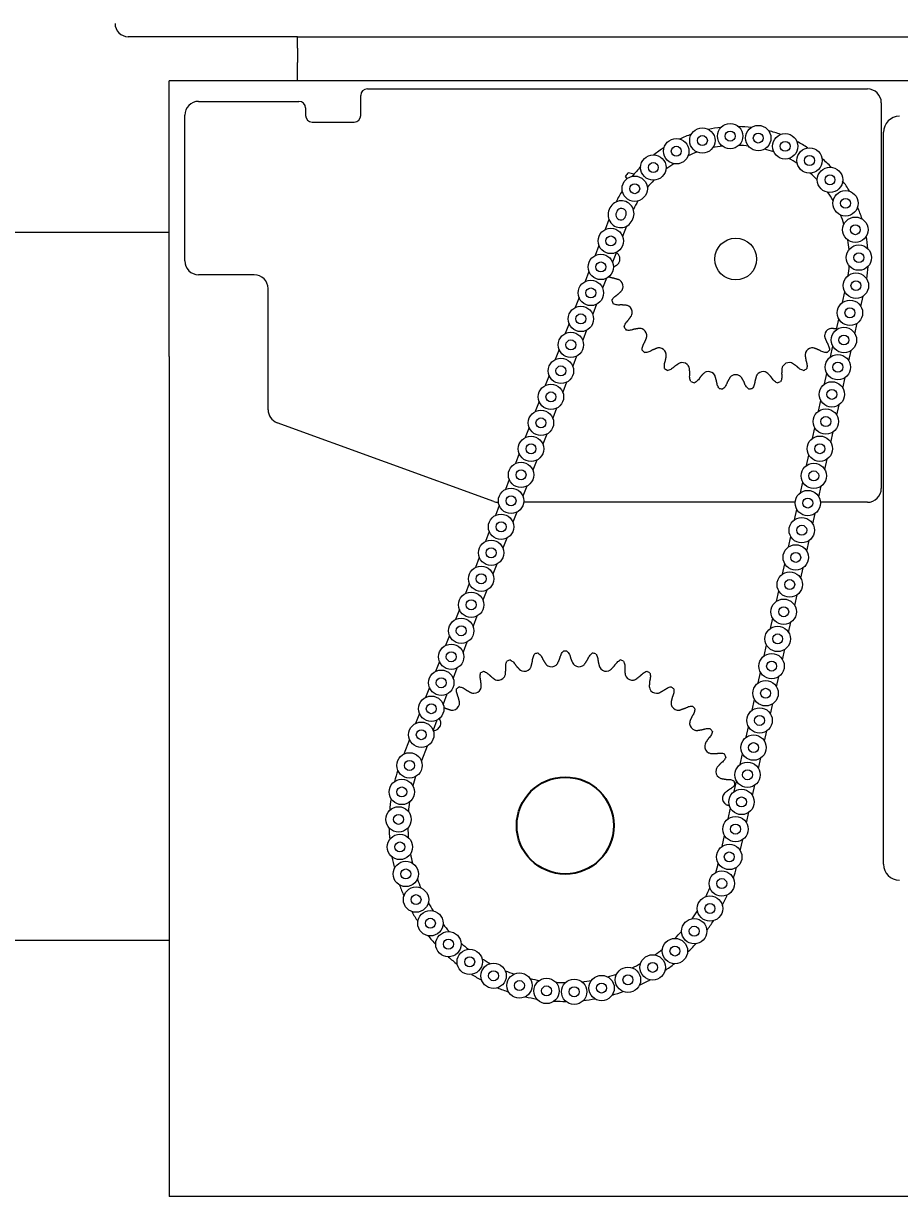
# Model space of a CAD drawing. Header units: inches. Extents: x 2.1 to 23.7, y 8.4 to 18.5.
# Drawn here: x 17.247 to 19.894, y 9.611 to 13.158 of the extents above; entities that cross this region are included whole.
import ezdxf

# ---------------------------------------------------------------- set-up
doc = ezdxf.new("R2010")
doc.units = ezdxf.units.IN
doc.header["$MEASUREMENT"] = 0
doc.layers.add('DIM', color=1, linetype='Continuous')
doc.styles.add('SLDTEXTSTYLE0', font='ARIAL.TTF', dxfattribs={"width": 0.7})
doc.dimstyles.new('SLDDIMSTYLE0', dxfattribs={"dimtxt": 0.15, "dimasz": 0.15, "dimexe": 0, "dimexo": 0.0625, "dimgap": 0.0375, "dimtad": 0, "dimtih": 1, "dimtoh": 1, "dimdec": 3, "dimlfac": 3, "dimrnd": 1e-09, "dimzin": 12, "dimdsep": 46, "dimtxsty": 'SLDTEXTSTYLE0', "dimsah": 1, "dimcen": 0.09, "dimadec": 0, "dimazin": 0, "dimtfac": 1, "dimtdec": 3, "dimtofl": 0, "dimtmove": 0, "dimatfit": 3, "dimfxl": 0, "dimtolj": 1, "dimtzin": 12, "dimarcsym": 0})

# ---------------------------------------------------------------- blocks, each defined once
blk = doc.blocks.new('*D5')
at = {"layer": 'DIM'}
for p, q in [((13.8672, 11.8699), (13.8672, 18.129)), ((23.3063, 14.0115), (23.3063, 18.129)), ((13.8672, 18.069), (18.2593, 18.069)), ((23.3063, 18.069), (18.9142, 18.069))]:
    blk.add_line(p, q, dxfattribs=at)
for points in [[(13.8672, 18.069), (14.0172, 18.049), (14.0172, 18.089)], [(23.3063, 18.069), (23.1563, 18.089), (23.1563, 18.049)]]:
    blk.add_solid(points, dxfattribs=at)
at = {"layer": 'DIM', "char_height": 0.15, "attachment_point": 1, "style": 'SLDTEXTSTYLE0'}
for s, insert in [('28 3/4"', (18.3218, 18.2624)), ('MAX.', (18.3958, 18.0291))]:
    blk.add_mtext(s, dxfattribs=dict(at, insert=insert))

msp = doc.modelspace()

# ---------------------------------------------------------------- linework, layer by layer
at = {"color": 7, "linetype": 'Continuous', "lineweight": 15}
for p, q in [((18.074914, 13.118166), (17.563148, 13.118166)), ((18.074914, 13.083299), (18.074914, 13.118166)), ((18.074914, 13.118166), (18.158248, 13.118166)), ((18.158248, 13.118166), (22.999814, 13.118166)), ((18.074914, 13.083299), (18.074914, 13.063299)), ((18.074914, 13.063299), (18.074914, 13.039966)), ((18.074914, 12.985167), (18.074914, 13.039966)), ((18.054915, 12.985099), (17.687206, 12.985099)), ((17.687206, 12.150939), (17.687206, 12.985099)), ((18.074727, 12.985099), (18.054915, 12.985099)), ((22.645748, 12.985099), (18.074727, 12.985099)), ((18.285748, 12.96011), (19.797414, 12.96011)), ((17.775748, 12.92261), (18.079081, 12.92261)), ((18.265748, 12.88011), (18.265748, 12.94011)), ((19.839081, 12.918443), (19.839081, 11.751777)), ((17.734081, 12.439943), (17.734081, 12.881028)), ((18.099081, 12.90261), (18.099081, 12.88011)), ((18.119081, 12.86011), (18.245748, 12.86011)), ((19.845748, 10.6157), (19.845748, 12.829033)), ((19.015891, 12.565008), (19.004244, 12.534637)), ((19.0688, 12.544717), (19.057153, 12.514347)), ((18.985753, 12.486421), (18.974107, 12.456051)), ((19.038663, 12.466131), (19.027016, 12.435761)), ((17.944081, 12.398277), (17.775748, 12.398277)), ((18.955616, 12.407835), (18.943969, 12.377465)), ((19.008526, 12.387545), (18.996879, 12.357175)), ((17.985748, 11.989952), (17.985748, 12.35661)), ((19.722156, 12.314378), (19.729191, 12.346135)), ((18.925479, 12.329249), (18.913832, 12.298879)), ((19.777482, 12.302122), (19.784517, 12.333879)), ((18.978388, 12.308959), (18.966742, 12.278589)), ((18.895342, 12.250663), (18.883695, 12.220293)), ((19.703952, 12.232204), (19.710987, 12.263961)), ((19.759278, 12.219948), (19.766313, 12.251704)), ((18.948251, 12.230373), (18.936604, 12.200003)), ((18.865204, 12.172077), (18.853558, 12.141707)), ((19.685748, 12.150029), (19.692783, 12.181786)), ((19.741074, 12.137773), (19.748109, 12.16953)), ((17.687206, 12.150939), (17.687206, 9.6107)), ((18.918114, 12.151787), (18.906467, 12.121416)), ((19.667544, 12.067855), (19.674579, 12.099612)), ((18.835067, 12.093491), (18.823421, 12.063121)), ((18.887977, 12.0732), (18.87633, 12.04283)), ((19.72287, 12.055599), (19.729905, 12.087356)), ((18.80493, 12.014905), (18.793283, 11.984534)), ((18.85784, 11.994614), (18.846193, 11.964244)), ((19.64934, 11.98568), (19.656375, 12.017437)), ((19.704666, 11.973424), (19.711701, 12.005181)), ((18.667545, 11.712623), (18.013164, 11.950798)), ((18.774793, 11.936319), (18.763146, 11.905948)), ((19.631136, 11.903506), (19.638171, 11.935263)), ((19.686462, 11.89125), (19.693497, 11.923007)), ((18.827702, 11.916028), (18.816055, 11.885658)), ((18.744656, 11.857732), (18.733009, 11.827362)), ((19.612932, 11.821332), (19.619967, 11.853088)), ((18.797565, 11.837442), (18.785918, 11.807072)), ((19.668257, 11.809075), (19.675293, 11.840832)), ((18.714519, 11.779146), (18.702872, 11.748776)), ((18.767428, 11.758856), (18.755781, 11.728486)), ((19.594728, 11.739157), (19.601763, 11.770914)), ((19.650053, 11.726901), (19.657089, 11.758658)), ((18.682003, 11.71011), (18.681796, 11.71011)), ((19.578541, 11.71011), (18.75816, 11.71011)), ((19.797414, 11.71011), (19.655071, 11.71011)), ((18.684381, 11.70056), (18.672734, 11.67019)), ((18.737291, 11.68027), (18.725644, 11.6499)), ((19.576524, 11.656982), (19.583559, 11.68874)), ((19.631849, 11.644726), (19.638885, 11.676483)), ((18.654244, 11.621974), (18.642597, 11.591604)), ((18.707154, 11.601684), (18.695507, 11.571314)), ((19.55832, 11.574808), (19.565355, 11.606565)), ((19.613645, 11.562552), (19.62068, 11.594309)), ((18.624107, 11.543388), (18.61246, 11.513018)), ((18.677016, 11.523098), (18.66537, 11.492728)), ((19.540116, 11.492634), (19.547151, 11.524391)), ((19.595441, 11.480378), (19.602476, 11.512134)), ((18.59397, 11.464802), (18.582323, 11.434432)), ((18.646879, 11.444511), (18.635232, 11.414141)), ((19.521912, 11.410459), (19.528947, 11.442216)), ((19.577237, 11.398203), (19.584272, 11.42996)), ((18.563832, 11.386216), (18.552186, 11.355846)), ((18.616742, 11.365925), (18.605095, 11.335555)), ((19.503708, 11.328285), (19.510743, 11.360042)), ((19.559033, 11.316028), (19.566068, 11.347786)), ((18.533695, 11.30763), (18.522049, 11.277259)), ((18.586605, 11.287339), (18.574958, 11.256969)), ((19.485504, 11.24611), (19.492539, 11.277867)), ((19.540829, 11.233854), (19.547864, 11.265611)), ((18.503558, 11.229044), (18.491911, 11.198673)), ((18.556467, 11.208753), (18.544821, 11.178383)), ((19.4673, 11.163936), (19.474335, 11.195693)), ((19.522625, 11.15168), (19.52966, 11.183437)), ((18.473421, 11.150457), (18.461774, 11.120087)), ((18.52633, 11.130167), (18.514684, 11.099797)), ((19.449096, 11.081761), (19.456131, 11.113518)), ((18.443284, 11.071871), (18.431637, 11.041501)), ((19.504421, 11.069505), (19.511456, 11.101262)), ((18.496193, 11.051581), (18.484546, 11.021211)), ((19.430892, 10.999587), (19.437927, 11.031344)), ((19.486217, 10.987331), (19.493252, 11.019088)), ((18.413146, 10.993285), (18.396035, 10.948665)), ((18.466056, 10.972995), (18.448944, 10.928375)), ((19.412688, 10.917412), (19.419723, 10.94917)), ((19.468013, 10.905156), (19.475048, 10.936913)), ((19.394484, 10.835238), (19.401519, 10.866995)), ((19.449809, 10.822982), (19.456844, 10.854739)), ((19.37628, 10.753064), (19.383315, 10.784821)), ((19.431605, 10.740807), (19.43864, 10.772565)), ((19.35769, 10.66915), (19.365111, 10.702646)), ((19.412933, 10.656519), (19.420436, 10.69039)), ((20.435539, 9.6107), (17.687206, 9.6107))]:
    msp.add_line(p, q, dxfattribs=at)
at = {"color": 7, "linetype": 'Continuous', "lineweight": 15, "flags": 128}
msp.add_lwpolyline([(19.070971, 12.687674), (19.069175, 12.690952), (19.066352, 12.696514)], dxfattribs=at)
at = {"color": 7, "linetype": 'Continuous', "lineweight": 15}
for centre, radius in [((19.298201, 12.803944), 0.038333), ((19.38225, 12.817496), 0.038333), ((19.467179, 12.811593), 0.038333), ((19.219431, 12.771645), 0.038333), ((19.298201, 12.803944), 0.015083), ((19.38225, 12.817496), 0.015083), ((19.467179, 12.811593), 0.015083), ((19.548546, 12.786545), 0.038333), ((19.219431, 12.771645), 0.015083), ((19.548546, 12.786545), 0.015083), ((19.622091, 12.743661), 0.038333), ((19.150061, 12.722291), 0.038333), ((19.150061, 12.722291), 0.015083), ((19.622091, 12.743661), 0.015083), ((19.683966, 12.685186), 0.038333), ((19.683966, 12.685186), 0.015083), ((19.093723, 12.658464), 0.038333), ((19.093723, 12.658464), 0.015083), ((19.730934, 12.614179), 0.038333), ((19.730934, 12.614179), 0.015083), ((19.760536, 12.534357), 0.038333), ((19.021453, 12.500384), 0.038333), ((19.760536, 12.534357), 0.015083), ((19.021453, 12.500384), 0.015083), ((19.399081, 12.44571), 0.063167), ((19.771224, 12.449896), 0.038333), ((18.991316, 12.421798), 0.038333), ((19.771224, 12.449896), 0.015083), ((18.991316, 12.421798), 0.015083), ((18.961179, 12.343212), 0.038333), ((19.762439, 12.365216), 0.038333), ((18.961179, 12.343212), 0.015083), ((19.762439, 12.365216), 0.015083), ((19.744235, 12.283041), 0.038333), ((18.931042, 12.264626), 0.038333), ((18.931042, 12.264626), 0.015083), ((19.744235, 12.283041), 0.015083), ((19.726031, 12.200867), 0.038333), ((18.900904, 12.18604), 0.038333), ((19.726031, 12.200867), 0.015083), ((18.900904, 12.18604), 0.015083), ((18.870767, 12.107454), 0.038333), ((19.707827, 12.118692), 0.038333), ((19.707827, 12.118692), 0.015083), ((18.870767, 12.107454), 0.015083), ((18.84063, 12.028867), 0.038333), ((19.689622, 12.036518), 0.038333), ((18.84063, 12.028867), 0.015083), ((19.689622, 12.036518), 0.015083), ((19.671418, 11.954344), 0.038333), ((18.810493, 11.950281), 0.038333), ((18.810493, 11.950281), 0.015083), ((19.671418, 11.954344), 0.015083), ((18.780356, 11.871695), 0.038333), ((18.780356, 11.871695), 0.015083), ((19.653214, 11.872169), 0.038333), ((19.653214, 11.872169), 0.015083), ((18.750218, 11.793109), 0.038333), ((19.63501, 11.789995), 0.038333), ((18.750218, 11.793109), 0.015083), ((19.63501, 11.789995), 0.015083), ((18.720081, 11.714523), 0.038333), ((19.616806, 11.70782), 0.038333), ((18.720081, 11.714523), 0.015083), ((19.616806, 11.70782), 0.015083), ((18.689944, 11.635937), 0.038333), ((18.689944, 11.635937), 0.015083), ((19.598602, 11.625646), 0.038333), ((19.598602, 11.625646), 0.015083), ((18.659807, 11.557351), 0.038333), ((18.659807, 11.557351), 0.015083), ((19.580398, 11.543471), 0.038333), ((19.580398, 11.543471), 0.015083), ((18.62967, 11.478765), 0.038333), ((18.62967, 11.478765), 0.015083), ((19.562194, 11.461297), 0.038333), ((19.562194, 11.461297), 0.015083), ((18.599532, 11.400179), 0.038333), ((18.599532, 11.400179), 0.015083), ((19.54399, 11.379122), 0.038333), ((19.54399, 11.379122), 0.015083), ((18.569395, 11.321592), 0.038333), ((18.569395, 11.321592), 0.015083), ((19.525786, 11.296948), 0.038333), ((18.539258, 11.243006), 0.038333), ((19.525786, 11.296948), 0.015083), ((18.539258, 11.243006), 0.015083), ((19.507582, 11.214773), 0.038333), ((19.507582, 11.214773), 0.015083), ((18.509121, 11.16442), 0.038333), ((18.509121, 11.16442), 0.015083), ((19.489378, 11.132599), 0.038333), ((19.489378, 11.132599), 0.015083), ((18.478984, 11.085834), 0.038333), ((18.478984, 11.085834), 0.015083), ((19.471174, 11.050425), 0.038333), ((18.448846, 11.007248), 0.038333), ((19.471174, 11.050425), 0.015083), ((18.448846, 11.007248), 0.015083), ((19.45297, 10.96825), 0.038333), ((19.45297, 10.96825), 0.015083), ((18.413244, 10.914412), 0.038333), ((18.413244, 10.914412), 0.015083), ((19.434766, 10.886076), 0.038333), ((19.434766, 10.886076), 0.015083), ((18.38989, 10.834189), 0.038333), ((18.38989, 10.834189), 0.015083), ((19.416562, 10.803901), 0.038333), ((18.380096, 10.751211), 0.038333), ((19.416562, 10.803901), 0.015083), ((18.380096, 10.751211), 0.015083), ((19.398358, 10.721727), 0.038333), ((19.398358, 10.721727), 0.015083), ((18.384132, 10.667755), 0.038333), ((18.384132, 10.667755), 0.015083), ((19.379556, 10.637665), 0.038333), ((19.379556, 10.637665), 0.015083), ((18.401886, 10.58611), 0.038333), ((18.401886, 10.58611), 0.015083), ((19.356903, 10.557241), 0.038333), ((19.356903, 10.557241), 0.015083), ((18.432873, 10.508515), 0.038333), ((18.432873, 10.508515), 0.015083), ((19.321286, 10.481659), 0.038333), ((18.476241, 10.437098), 0.038333), ((19.321286, 10.481659), 0.015083), ((18.476241, 10.437098), 0.015083), ((19.273683, 10.412992), 0.038333), ((18.530802, 10.373818), 0.038333), ((19.273683, 10.412992), 0.015083), ((18.530802, 10.373818), 0.015083), ((18.595059, 10.320412), 0.038333), ((19.215399, 10.353124), 0.038333), ((19.215399, 10.353124), 0.015083), ((18.595059, 10.320412), 0.015083), ((19.148034, 10.303696), 0.038333), ((18.667249, 10.278343), 0.038333), ((18.667249, 10.278343), 0.015083), ((19.073435, 10.266065), 0.038333), ((19.148034, 10.303696), 0.015083), ((18.745392, 10.248766), 0.038333), ((18.745392, 10.248766), 0.015083), ((18.827346, 10.232492), 0.038333), ((18.910861, 10.229968), 0.038333), ((18.993647, 10.241262), 0.038333), ((18.993647, 10.241262), 0.015083), ((19.073435, 10.266065), 0.015083), ((18.827346, 10.232492), 0.015083), ((18.910861, 10.229968), 0.015083)]:
    msp.add_circle(centre, radius, dxfattribs=at)
msp.add_circle((18.883873, 10.732366), 0.146667)
for centre, radius, start, end in [((17.563148, 13.158099), 0.039933, 180, 270), ((18.285748, 12.94011), 0.02, 90, 180), ((19.797414, 12.918443), 0.041667, 0, 90), ((17.775748, 12.880943), 0.041667, 90, 180), ((18.079081, 12.90261), 0.02, 0, 90), ((18.119081, 12.88011), 0.02, 180, 270), ((18.245748, 12.88011), 0.02, 270, 0), ((19.894081, 12.829033), 0.048333, 90, 180), ((19.399081, 12.44571), 0.4005, 96.424664, 101.894946), ((19.399081, 12.44571), 0.4005, 83.289279, 88.759561), ((19.399081, 12.44571), 0.4005, 109.560049, 115.030331), ((19.399081, 12.44571), 0.4005, 70.153895, 75.624177), ((19.399081, 12.44571), 0.4005, 122.695433, 128.165715), ((19.399081, 12.44571), 0.343833, 96.72857, 101.591039), ((19.399081, 12.44571), 0.343833, 83.593186, 88.455655), ((19.399081, 12.44571), 0.343833, 70.457801, 75.32027), ((19.399081, 12.44571), 0.4005, 57.01851, 62.488792), ((19.399081, 12.44571), 0.343833, 109.863955, 114.726424), ((19.399081, 12.44571), 0.343833, 57.322417, 62.184886), ((19.399081, 12.44571), 0.4005, 43.883125, 49.353408), ((19.399081, 12.44571), 0.416667, 141.218646, 142.991881), ((19.042503, 12.551576), 0.158333, 71.992715, 78.425259), ((19.399081, 12.44571), 0.4005, 135.830818, 141.3011), ((19.399081, 12.44571), 0.343833, 122.99934, 127.861809), ((19.399081, 12.44571), 0.343833, 44.187032, 49.049501), ((19.399081, 12.44571), 0.343833, 136.134724, 140.997193), ((19.399081, 12.44571), 0.4005, 30.747741, 36.218023), ((19.399081, 12.44571), 0.4005, 148.966202, 154.436484), ((19.399081, 12.44571), 0.343833, 31.051647, 35.914116), ((19.05159, 12.57897), 0.038333, 155.002987, 342.284594), ((19.053363, 12.583504), 0.038333, 335.002987, 162.284594), ((19.053363, 12.583504), 0.015083, 329.356529, 167.931052), ((19.399081, 12.44571), 0.343833, 149.270109, 154.132578), ((19.399081, 12.44571), 0.4005, 17.612356, 23.082638), ((19.05159, 12.57897), 0.015083, 149.356529, 347.931052), ((19.399081, 12.44571), 0.343833, 17.916263, 22.778732), ((19.399081, 12.44571), 0.343833, 4.780878, 9.643347), ((19.399081, 12.44571), 0.4005, 4.476972, 9.947254), ((19.026939, 12.44571), 0.022275, 329.475214, 30.524786), ((17.775748, 12.439943), 0.041667, 180, 270), ((19.399081, 12.44571), 0.343833, 351.645494, 356.507963), ((19.399081, 12.44571), 0.4005, 351.341587, 356.811869), ((17.944081, 12.35661), 0.041667, 0, 90), ((19.03627, 12.362901), 0.022275, 342.332357, 43.381929), ((19.399081, 12.44571), 0.394802, 198.470089, 200.101339), ((19.063793, 12.284244), 0.022275, 355.1895, 56.239072), ((19.399081, 12.44571), 0.394802, 211.327232, 212.958482), ((19.108129, 12.213683), 0.022275, 8.046642, 69.096215), ((19.690033, 12.213683), 0.022275, 110.903785, 171.953358), ((19.399081, 12.44571), 0.394802, 224.184375, 225.815625), ((19.167054, 12.154758), 0.022275, 20.903785, 81.953358), ((19.631108, 12.154758), 0.022275, 98.046642, 159.096215), ((19.399081, 12.44571), 0.394802, 314.184375, 315.815625), ((19.237615, 12.110422), 0.022275, 33.760928, 94.8105), ((19.560547, 12.110422), 0.022275, 85.1895, 146.239072), ((19.399081, 12.44571), 0.394802, 237.041518, 238.672768), ((19.316272, 12.082899), 0.022275, 46.618071, 107.667643), ((19.48189, 12.082899), 0.022275, 72.332357, 133.381929), ((19.399081, 12.44571), 0.394802, 301.327232, 302.958482), ((19.399081, 12.44571), 0.394802, 249.898661, 251.529911), ((19.399081, 12.073568), 0.022275, 59.475214, 120.524786), ((19.399081, 12.44571), 0.394802, 288.470089, 290.101339), ((19.399081, 12.44571), 0.394802, 262.755804, 264.387054), ((19.399081, 12.44571), 0.394802, 275.612946, 277.244196), ((18.027414, 11.989952), 0.041667, 180, 250), ((19.797414, 11.751777), 0.041667, 270, 0), ((18.681796, 11.751777), 0.041667, 250, 270), ((18.883873, 10.732366), 0.527842, 98.904644, 100.042724), ((18.883873, 10.732366), 0.527842, 89.43096, 90.56904), ((18.883873, 10.732366), 0.527842, 79.957276, 81.095356), ((18.883873, 10.732366), 0.527842, 108.378328, 109.516409), ((18.842206, 11.235208), 0.022275, 241.105461, 308.368223), ((18.925539, 11.235208), 0.022275, 231.631777, 298.894539), ((18.883873, 10.732366), 0.527842, 70.483591, 71.621672), ((18.883873, 10.732366), 0.527842, 117.852012, 118.990093), ((18.681191, 11.194433), 0.022275, 260.052829, 327.315592), ((18.760009, 11.221492), 0.022275, 250.579145, 317.841908), ((19.007736, 11.221492), 0.022275, 222.158092, 289.420855), ((19.086554, 11.194433), 0.022275, 212.684408, 279.947171), ((18.883873, 10.732366), 0.527842, 61.009907, 62.147988), ((18.883873, 10.732366), 0.527842, 127.325697, 128.463777), ((18.607902, 11.154771), 0.022275, 269.526513, 336.789276), ((19.159844, 11.154771), 0.022275, 203.210724, 270.473487), ((18.883873, 10.732366), 0.527842, 51.536223, 52.674303), ((18.54214, 11.103587), 0.022275, 279.000198, 346.26296), ((19.225606, 11.103587), 0.022275, 193.73704, 260.999802), ((18.883873, 10.732366), 0.527842, 42.062539, 43.200619), ((18.4857, 11.042276), 0.022275, 288.473882, 355.736644), ((19.282046, 11.042276), 0.022275, 184.263356, 251.526118), ((18.883873, 10.732366), 0.527842, 32.588855, 33.726935), ((19.327625, 10.972513), 0.022275, 174.789671, 242.052434), ((18.883873, 10.732366), 0.527842, 23.11517, 24.253251), ((18.884294, 10.733768), 0.532833, 161.872162, 165.664929), ((19.361099, 10.896198), 0.022275, 165.315987, 232.57875), ((18.884294, 10.733768), 0.476167, 162.037226, 165.499865), ((18.883873, 10.732366), 0.527842, 13.641486, 14.779567), ((19.381556, 10.815415), 0.022275, 155.842303, 223.105065), ((18.884294, 10.733768), 0.532833, 171.372162, 175.164929), ((18.884294, 10.733768), 0.476167, 171.537226, 174.999865), ((18.884294, 10.733768), 0.532833, 180.872162, 184.664929), ((18.884294, 10.733768), 0.476167, 181.037226, 184.499865), ((18.884294, 10.733768), 0.476167, 190.537226, 193.999865), ((18.884294, 10.733768), 0.532833, 190.372162, 194.164929), ((18.884294, 10.733768), 0.476167, 342.537226, 345.999865), ((19.894081, 10.615699), 0.048333, 180, 270), ((18.884294, 10.733768), 0.532833, 342.372162, 346.164929), ((18.884294, 10.733768), 0.532833, 199.872162, 203.664929), ((18.884294, 10.733768), 0.476167, 200.037226, 203.499865), ((18.884294, 10.733768), 0.476167, 333.037226, 336.499865), ((18.884294, 10.733768), 0.532833, 332.872162, 336.664929), ((18.884294, 10.733768), 0.532833, 209.372162, 213.164929), ((18.884294, 10.733768), 0.476167, 209.537226, 212.999865), ((18.884294, 10.733768), 0.476167, 323.537226, 326.999865), ((18.884294, 10.733768), 0.476167, 219.037226, 222.499865), ((18.884294, 10.733768), 0.532833, 323.372162, 327.164929), ((18.884294, 10.733768), 0.532833, 218.872162, 222.664929), ((18.884294, 10.733768), 0.476167, 314.037226, 317.499865), ((18.884294, 10.733768), 0.476167, 228.537226, 231.999865), ((18.884294, 10.733768), 0.476167, 304.537226, 307.999865), ((18.884294, 10.733768), 0.532833, 313.872162, 317.664929), ((18.884294, 10.733768), 0.532833, 228.372162, 232.164929), ((18.884294, 10.733768), 0.476167, 238.037226, 241.499865), ((18.884294, 10.733768), 0.476167, 247.537226, 250.999865), ((18.884294, 10.733768), 0.476167, 295.037226, 298.499865), ((18.884294, 10.733768), 0.532833, 304.372162, 308.164929), ((18.884294, 10.733768), 0.532833, 237.872162, 241.664929), ((18.884294, 10.733768), 0.476167, 257.037226, 260.499865), ((18.884294, 10.733768), 0.476167, 266.537226, 269.999865), ((18.884294, 10.733768), 0.476167, 276.037226, 279.499865), ((18.884294, 10.733768), 0.476167, 285.537226, 288.999865), ((18.884294, 10.733768), 0.532833, 294.872162, 298.664929), ((18.884294, 10.733768), 0.532833, 247.372162, 251.164929), ((18.884294, 10.733768), 0.532833, 285.372162, 289.164929), ((18.884294, 10.733768), 0.532833, 256.872162, 260.664929), ((18.884294, 10.733768), 0.532833, 266.372162, 270.164929), ((18.884294, 10.733768), 0.532833, 275.872162, 279.664929)]:
    msp.add_arc(centre, radius, start, end, dxfattribs=at)
for points in [[(18.074914, 12.985167), (18.074727, 12.985099)], [(17.687206, 12.525699), (16.96054, 12.525699)], [(19.040389, 12.463466), (19.038125, 12.464729)], [(19.029494, 12.421879), (19.040389, 12.427954)], [(19.024425, 12.388493), (19.014114, 12.391924)], [(19.030218, 12.387649), (19.024425, 12.388493)], [(19.045431, 12.383204), (19.030218, 12.387649)], [(19.041555, 12.337977), (19.053333, 12.348583)], [(19.036702, 12.334704), (19.041555, 12.337977)], [(19.052385, 12.307025), (19.04655, 12.306559)], [(19.068207, 12.306077), (19.052385, 12.307025)], [(19.074492, 12.261121), (19.083615, 12.274082)], [(19.070489, 12.25685), (19.074492, 12.261121)], [(19.091938, 12.233355), (19.086353, 12.231602)], [(19.107574, 12.235951), (19.091938, 12.233355)], [(19.123705, 12.193521), (19.129715, 12.208187)], [(19.668447, 12.208187), (19.674458, 12.193521)], [(19.706224, 12.233355), (19.690589, 12.235951)], [(19.120752, 12.188466), (19.123705, 12.193521)], [(19.146892, 12.170334), (19.141837, 12.167381)], [(19.161558, 12.176344), (19.146892, 12.170334)], [(19.65127, 12.170334), (19.636604, 12.176344)], [(19.656325, 12.167381), (19.65127, 12.170334)], [(19.674458, 12.193521), (19.67741, 12.188466)], [(19.184973, 12.132982), (19.186726, 12.138567)], [(19.186726, 12.138567), (19.189323, 12.154203)], [(19.60884, 12.154203), (19.611436, 12.138567)], [(19.611436, 12.138567), (19.613189, 12.132982)], [(19.214492, 12.121121), (19.210221, 12.117118)], [(19.227453, 12.130244), (19.214492, 12.121121)], [(19.260396, 12.099014), (19.259448, 12.114836)], [(19.259929, 12.093179), (19.260396, 12.099014)], [(19.301954, 12.099962), (19.291348, 12.088184)], [(19.506814, 12.088184), (19.496209, 12.099962)], [(19.538714, 12.114836), (19.537766, 12.099014)], [(19.537766, 12.099014), (19.538233, 12.093179)], [(19.58367, 12.121121), (19.57071, 12.130244)], [(19.587941, 12.117118), (19.58367, 12.121121)], [(19.291348, 12.088184), (19.288075, 12.083331)], [(19.34102, 12.076847), (19.336576, 12.09206)], [(19.341864, 12.071054), (19.34102, 12.076847)], [(19.373606, 12.073175), (19.371495, 12.067715)], [(19.381325, 12.087018), (19.373606, 12.073175)], [(19.424556, 12.073175), (19.416837, 12.087018)], [(19.426667, 12.067715), (19.424556, 12.073175)], [(19.457142, 12.076847), (19.456298, 12.071054)], [(19.461587, 12.09206), (19.457142, 12.076847)], [(19.510087, 12.083331), (19.506814, 12.088184)], [(18.704226, 11.205776), (18.703836, 11.211927)], [(18.731395, 11.221388), (18.734864, 11.216295)], [(18.734864, 11.216295), (18.745928, 11.204232)], [(18.780608, 11.213015), (18.784597, 11.228889)], [(18.784597, 11.228889), (18.785224, 11.23502)], [(18.813965, 11.239816), (18.816549, 11.23422)], [(18.816549, 11.23422), (18.825476, 11.220502)], [(18.861129, 11.223456), (18.867676, 11.238457)], [(18.867676, 11.238457), (18.869304, 11.244401)], [(18.898442, 11.244401), (18.90007, 11.238457)], [(18.90007, 11.238457), (18.906617, 11.223456)], [(18.94227, 11.220502), (18.951197, 11.23422)], [(18.951197, 11.23422), (18.953781, 11.239816)], [(18.982521, 11.23502), (18.983149, 11.228889)], [(18.983149, 11.228889), (18.987137, 11.213015)], [(19.021818, 11.204232), (19.032881, 11.216295)], [(19.032881, 11.216295), (19.036351, 11.221388)], [(19.06391, 11.211927), (19.063519, 11.205776)], [(18.628756, 11.169751), (18.627358, 11.175754)], [(18.652984, 11.189622), (18.657245, 11.185169)], [(18.657245, 11.185169), (18.670142, 11.175092)], [(18.702904, 11.189462), (18.704226, 11.205776)], [(19.063519, 11.205776), (19.064841, 11.189462)], [(19.097603, 11.175092), (19.110501, 11.185169)], [(19.110501, 11.185169), (19.114762, 11.189622)], [(19.140388, 11.175754), (19.13899, 11.169751)], [(18.580871, 11.145382), (18.585807, 11.141691)], [(18.585807, 11.141691), (18.600187, 11.133875)], [(18.630137, 11.153442), (18.628756, 11.169751)], [(19.13899, 11.169751), (19.137608, 11.153442)], [(19.167558, 11.133875), (19.181939, 11.141691)], [(19.181939, 11.141691), (19.186875, 11.145382)], [(18.560244, 11.121795), (18.557877, 11.127485)], [(18.564291, 11.105935), (18.560244, 11.121795)], [(19.207502, 11.121795), (19.203455, 11.105935)], [(19.209868, 11.127485), (19.207502, 11.121795)], [(18.517023, 11.089877), (18.522499, 11.087048)], [(18.522499, 11.087048), (18.53797, 11.081706)], [(19.229775, 11.081706), (19.245246, 11.087048)], [(19.245246, 11.087048), (19.250722, 11.089877)], [(19.270457, 11.068439), (19.267186, 11.063216)], [(18.507162, 11.048239), (18.503241, 11.057134)], [(19.267186, 11.063216), (19.260584, 11.048239)], [(19.282557, 11.020007), (19.298696, 11.022731)], [(19.298696, 11.022731), (19.304563, 11.024619)], [(19.3205, 11.000226), (19.316414, 10.995612)], [(19.316414, 10.995612), (19.307437, 10.981926)], [(19.324464, 10.950463), (19.340831, 10.950493)], [(19.340831, 10.950493), (19.346929, 10.95139)], [(19.353843, 10.920828), (19.342736, 10.908807)], [(19.358633, 10.924706), (19.353843, 10.920828)], [(19.354352, 10.87497), (19.370501, 10.872305)], [(19.370501, 10.872305), (19.376663, 10.872186)], [(19.378453, 10.840903), (19.365519, 10.830873)], [(19.383816, 10.84394), (19.378453, 10.840903)], [(19.371407, 10.795586), (19.380806, 10.792379)], [(16.96054, 10.3857), (17.687206, 10.3857)]]:
    msp.add_open_spline(points, degree=1, dxfattribs=at)
for points, knots in [([(19.046127, 12.457024), (19.045188, 12.458426), (19.043569, 12.460844), (19.04133, 12.46269), (19.040389, 12.463466)], [0, 0, 0, 0, 0.579600388, 1, 1, 1, 1]), ([(19.040389, 12.427954), (19.042248, 12.429629), (19.044414, 12.43158), (19.045915, 12.434047), (19.046127, 12.434396)], [0, 0, 0, 0, 0.85840272, 1, 1, 1, 1]), ([(19.052459, 12.3782), (19.051232, 12.379358), (19.049114, 12.381356), (19.046521, 12.382657), (19.045431, 12.383204)], [0, 0, 0, 0, 0.57959134, 1, 1, 1, 1]), ([(19.053333, 12.348583), (19.054773, 12.350629), (19.05645, 12.353014), (19.057365, 12.355753), (19.057494, 12.35614)], [0, 0, 0, 0, 0.85838648, 1, 1, 1, 1]), ([(19.024616, 12.320633), (19.026697, 12.324187), (19.029867, 12.329598), (19.034955, 12.333399), (19.036702, 12.334704)], [0, 0, 0, 0, 0.65667449, 1, 1, 1, 1]), ([(19.04655, 12.306559), (19.042368, 12.30661), (19.035998, 12.306688), (19.030289, 12.309171), (19.028328, 12.310024)], [0, 0, 0, 0, 0.65661026, 1, 1, 1, 1]), ([(19.076172, 12.302762), (19.074718, 12.303618), (19.072209, 12.305094), (19.069391, 12.305786), (19.068207, 12.306077)], [0, 0, 0, 0, 0.57964907, 1, 1, 1, 1]), ([(19.083615, 12.274082), (19.084563, 12.276398), (19.085668, 12.279095), (19.08595, 12.281969), (19.085989, 12.282376)], [0, 0, 0, 0, 0.85845844, 1, 1, 1, 1]), ([(19.061837, 12.240443), (19.063075, 12.24437), (19.064961, 12.250351), (19.069076, 12.255189), (19.070489, 12.25685)], [0, 0, 0, 0, 0.65667726, 1, 1, 1, 1]), ([(19.086353, 12.231602), (19.082264, 12.230721), (19.076037, 12.22938), (19.069918, 12.230531), (19.067817, 12.230926)], [0, 0, 0, 0, 0.656604086, 1, 1, 1, 1]), ([(19.116077, 12.234492), (19.114468, 12.235003), (19.111694, 12.235884), (19.108793, 12.235932), (19.107574, 12.235951)], [0, 0, 0, 0, 0.57967049, 1, 1, 1, 1]), ([(19.129715, 12.208187), (19.130124, 12.210656), (19.130601, 12.213532), (19.130236, 12.216396), (19.130185, 12.216802)], [0, 0, 0, 0, 0.8584786, 1, 1, 1, 1]), ([(19.667978, 12.216802), (19.667838, 12.21512), (19.667596, 12.212219), (19.668195, 12.20938), (19.668447, 12.208187)], [0, 0, 0, 0, 0.57970208, 1, 1, 1, 1]), ([(19.690589, 12.235951), (19.688091, 12.235801), (19.685181, 12.235626), (19.682469, 12.234633), (19.682086, 12.234492)], [0, 0, 0, 0, 0.85848915, 1, 1, 1, 1]), ([(19.115968, 12.170545), (19.116302, 12.17465), (19.11681, 12.180901), (19.119745, 12.186533), (19.120752, 12.188466)], [0, 0, 0, 0, 0.65668405, 1, 1, 1, 1]), ([(19.170172, 12.176814), (19.168491, 12.176954), (19.16559, 12.177195), (19.162751, 12.176596), (19.161558, 12.176344)], [0, 0, 0, 0, 0.57968981, 1, 1, 1, 1]), ([(19.636604, 12.176344), (19.634135, 12.176753), (19.631259, 12.17723), (19.628395, 12.176865), (19.62799, 12.176814)], [0, 0, 0, 0, 0.8584908, 1, 1, 1, 1]), ([(19.67741, 12.188466), (19.679178, 12.184676), (19.681871, 12.178903), (19.682111, 12.172682), (19.682194, 12.170545)], [0, 0, 0, 0, 0.65658756, 1, 1, 1, 1]), ([(19.141837, 12.167381), (19.138047, 12.165613), (19.132274, 12.16292), (19.126053, 12.16268), (19.123916, 12.162597)], [0, 0, 0, 0, 0.65658575, 1, 1, 1, 1]), ([(19.184297, 12.114446), (19.183708, 12.118522), (19.182813, 12.124729), (19.184421, 12.130873), (19.184973, 12.132982)], [0, 0, 0, 0, 0.65668529, 1, 1, 1, 1]), ([(19.189323, 12.154203), (19.189172, 12.156701), (19.188997, 12.15961), (19.188004, 12.162322), (19.187863, 12.162706)], [0, 0, 0, 0, 0.85847999, 1, 1, 1, 1]), ([(19.235747, 12.132618), (19.234076, 12.132381), (19.231194, 12.131971), (19.22856, 12.130755), (19.227453, 12.130244)], [0, 0, 0, 0, 0.57967352, 1, 1, 1, 1]), ([(19.57071, 12.130244), (19.568394, 12.131192), (19.565696, 12.132297), (19.562822, 12.132578), (19.562415, 12.132618)], [0, 0, 0, 0, 0.85845847, 1, 1, 1, 1]), ([(19.610299, 12.162706), (19.609788, 12.161097), (19.608907, 12.158323), (19.60886, 12.155422), (19.60884, 12.154203)], [0, 0, 0, 0, 0.57967049, 1, 1, 1, 1]), ([(19.613189, 12.132982), (19.61407, 12.128893), (19.615411, 12.122666), (19.614261, 12.116547), (19.613866, 12.114446)], [0, 0, 0, 0, 0.65660107, 1, 1, 1, 1]), ([(19.674246, 12.162597), (19.670141, 12.162931), (19.66389, 12.163439), (19.658258, 12.166374), (19.656325, 12.167381)], [0, 0, 0, 0, 0.65668221, 1, 1, 1, 1]), ([(19.210221, 12.117118), (19.206919, 12.11455), (19.20189, 12.11064), (19.195878, 12.109022), (19.193814, 12.108466)], [0, 0, 0, 0, 0.65655635, 1, 1, 1, 1]), ([(19.259448, 12.114836), (19.258746, 12.117237), (19.257927, 12.120035), (19.256356, 12.122458), (19.256133, 12.122801)], [0, 0, 0, 0, 0.85847842, 1, 1, 1, 1]), ([(19.309511, 12.104123), (19.307936, 12.10352), (19.305217, 12.102479), (19.302919, 12.100707), (19.301954, 12.099962)], [0, 0, 0, 0, 0.57965925, 1, 1, 1, 1]), ([(19.336576, 12.09206), (19.335356, 12.094245), (19.333936, 12.096791), (19.331865, 12.098803), (19.331572, 12.099088)], [0, 0, 0, 0, 0.8584677, 1, 1, 1, 1]), ([(19.466591, 12.099088), (19.465433, 12.097861), (19.463435, 12.095743), (19.462134, 12.09315), (19.461587, 12.09206)], [0, 0, 0, 0, 0.57959756, 1, 1, 1, 1]), ([(19.496209, 12.099962), (19.494162, 12.101402), (19.491778, 12.103079), (19.489039, 12.103993), (19.488651, 12.104123)], [0, 0, 0, 0, 0.85840022, 1, 1, 1, 1]), ([(19.542029, 12.122801), (19.541173, 12.121347), (19.539697, 12.118838), (19.539005, 12.11602), (19.538714, 12.114836)], [0, 0, 0, 0, 0.57965546, 1, 1, 1, 1]), ([(19.604349, 12.108466), (19.600421, 12.109704), (19.59444, 12.11159), (19.589602, 12.115705), (19.587941, 12.117118)], [0, 0, 0, 0, 0.65667536, 1, 1, 1, 1]), ([(19.263395, 12.074957), (19.261914, 12.0788), (19.25966, 12.084652), (19.259861, 12.091), (19.259929, 12.093179)], [0, 0, 0, 0, 0.65667883, 1, 1, 1, 1]), ([(19.288075, 12.083331), (19.285427, 12.080093), (19.281394, 12.075162), (19.275893, 12.072246), (19.274004, 12.071245)], [0, 0, 0, 0, 0.65657669, 1, 1, 1, 1]), ([(19.349297, 12.05406), (19.346999, 12.057477), (19.343498, 12.06268), (19.342282, 12.068914), (19.341864, 12.071054)], [0, 0, 0, 0, 0.65668286, 1, 1, 1, 1]), ([(19.371495, 12.067715), (19.369634, 12.063969), (19.366799, 12.058264), (19.362085, 12.054198), (19.360466, 12.052801)], [0, 0, 0, 0, 0.65660105, 1, 1, 1, 1]), ([(19.387767, 12.092756), (19.386365, 12.091817), (19.383947, 12.090198), (19.382101, 12.087959), (19.381325, 12.087018)], [0, 0, 0, 0, 0.57961189, 1, 1, 1, 1]), ([(19.416837, 12.087018), (19.415162, 12.088877), (19.413211, 12.091043), (19.410744, 12.092544), (19.410395, 12.092756)], [0, 0, 0, 0, 0.85842033, 1, 1, 1, 1]), ([(19.437696, 12.052801), (19.434694, 12.055621), (19.430124, 12.059916), (19.427551, 12.065722), (19.426667, 12.067715)], [0, 0, 0, 0, 0.65667728, 1, 1, 1, 1]), ([(19.456298, 12.071054), (19.455317, 12.066988), (19.453824, 12.060795), (19.450133, 12.055781), (19.448865, 12.05406)], [0, 0, 0, 0, 0.65660374, 1, 1, 1, 1]), ([(19.524158, 12.071245), (19.520605, 12.073326), (19.515193, 12.076496), (19.511392, 12.081584), (19.510087, 12.083331)], [0, 0, 0, 0, 0.65667644, 1, 1, 1, 1]), ([(19.538233, 12.093179), (19.538181, 12.088997), (19.538103, 12.082627), (19.53562, 12.076918), (19.534767, 12.074957)], [0, 0, 0, 0, 0.65660881, 1, 1, 1, 1]), ([(18.785224, 11.23502), (18.786025, 11.239096), (18.787238, 11.24527), (18.790663, 11.250383), (18.791826, 11.25212)], [0, 0, 0, 0, 0.66029586, 1, 1, 1, 1]), ([(18.802168, 11.253846), (18.805316, 11.25123), (18.810084, 11.247269), (18.812981, 11.241705), (18.813965, 11.239816)], [0, 0, 0, 0, 0.66034192, 1, 1, 1, 1]), ([(18.869304, 11.244401), (18.870765, 11.24829), (18.872978, 11.25418), (18.877197, 11.25866), (18.87863, 11.260182)], [0, 0, 0, 0, 0.66028891, 1, 1, 1, 1]), ([(18.889115, 11.260182), (18.89179, 11.257083), (18.895841, 11.252391), (18.897782, 11.246427), (18.898442, 11.244401)], [0, 0, 0, 0, 0.66033524, 1, 1, 1, 1]), ([(18.953781, 11.239816), (18.955862, 11.243411), (18.959014, 11.248856), (18.963913, 11.252581), (18.965578, 11.253846)], [0, 0, 0, 0, 0.6602771, 1, 1, 1, 1]), ([(18.975919, 11.25212), (18.978048, 11.248624), (18.981271, 11.243329), (18.982204, 11.237126), (18.982521, 11.23502)], [0, 0, 0, 0, 0.66033917, 1, 1, 1, 1]), ([(18.703836, 11.211927), (18.703955, 11.21608), (18.704135, 11.222369), (18.706671, 11.227976), (18.707533, 11.229881)], [0, 0, 0, 0, 0.66029341, 1, 1, 1, 1]), ([(18.717449, 11.233286), (18.720986, 11.231224), (18.726341, 11.228101), (18.730113, 11.22309), (18.731395, 11.221388)], [0, 0, 0, 0, 0.66033737, 1, 1, 1, 1]), ([(18.776522, 11.206541), (18.777296, 11.20747), (18.778943, 11.209447), (18.780031, 11.211778), (18.780608, 11.213015)], [0, 0, 0, 0, 0.46982966, 1, 1, 1, 1]), ([(18.825476, 11.220502), (18.82728, 11.21877), (18.829142, 11.216983), (18.831375, 11.215744), (18.831443, 11.215706)], [0, 0, 0, 0, 0.9695901, 1, 1, 1, 1]), ([(18.856032, 11.217743), (18.856949, 11.218532), (18.858899, 11.22021), (18.860356, 11.222331), (18.861129, 11.223456)], [0, 0, 0, 0, 0.46975547, 1, 1, 1, 1]), ([(18.906617, 11.223456), (18.908112, 11.221451), (18.909654, 11.219383), (18.911652, 11.217792), (18.911713, 11.217743)], [0, 0, 0, 0, 0.969689924, 1, 1, 1, 1]), ([(18.936303, 11.215706), (18.937336, 11.216333), (18.939537, 11.217668), (18.941323, 11.21952), (18.94227, 11.220502)], [0, 0, 0, 0, 0.46987478, 1, 1, 1, 1]), ([(18.987137, 11.213015), (18.988283, 11.210791), (18.989464, 11.208498), (18.991172, 11.206599), (18.991224, 11.206541)], [0, 0, 0, 0, 0.96971952, 1, 1, 1, 1]), ([(19.036351, 11.221388), (19.038995, 11.224592), (19.043, 11.229444), (19.048446, 11.232311), (19.050296, 11.233286)], [0, 0, 0, 0, 0.66026491, 1, 1, 1, 1]), ([(19.060212, 11.229881), (19.061736, 11.226082), (19.064044, 11.220329), (19.063944, 11.214057), (19.06391, 11.211927)], [0, 0, 0, 0, 0.66034078, 1, 1, 1, 1]), ([(18.627358, 11.175754), (18.626792, 11.179869), (18.625935, 11.186102), (18.627513, 11.19205), (18.62805, 11.194071)], [0, 0, 0, 0, 0.66028079, 1, 1, 1, 1]), ([(18.637271, 11.199061), (18.641098, 11.197609), (18.646894, 11.195411), (18.65144, 11.191089), (18.652984, 11.189622)], [0, 0, 0, 0, 0.66033498, 1, 1, 1, 1]), ([(18.670142, 11.175092), (18.672412, 11.174039), (18.674753, 11.172954), (18.677267, 11.172507), (18.677343, 11.172493)], [0, 0, 0, 0, 0.96970206, 1, 1, 1, 1]), ([(18.699939, 11.182405), (18.70055, 11.183448), (18.70185, 11.185669), (18.702539, 11.188148), (18.702904, 11.189462)], [0, 0, 0, 0, 0.46989658, 1, 1, 1, 1]), ([(18.745928, 11.204232), (18.747993, 11.202821), (18.750123, 11.201365), (18.75253, 11.20051), (18.752603, 11.200484)], [0, 0, 0, 0, 0.96965668, 1, 1, 1, 1]), ([(19.015143, 11.200484), (19.016266, 11.200932), (19.018656, 11.201887), (19.020722, 11.20342), (19.021818, 11.204232)], [0, 0, 0, 0, 0.46990343, 1, 1, 1, 1]), ([(19.064841, 11.189462), (19.065604, 11.18708), (19.066391, 11.184623), (19.067765, 11.18247), (19.067806, 11.182405)], [0, 0, 0, 0, 0.96974018, 1, 1, 1, 1]), ([(19.090402, 11.172493), (19.091584, 11.172751), (19.094098, 11.173299), (19.096389, 11.174471), (19.097603, 11.175092)], [0, 0, 0, 0, 0.46992603, 1, 1, 1, 1]), ([(19.114762, 11.189622), (19.117897, 11.192346), (19.122646, 11.196473), (19.12849, 11.198405), (19.130475, 11.199061)], [0, 0, 0, 0, 0.660236205, 1, 1, 1, 1]), ([(19.139696, 11.194071), (19.140574, 11.190073), (19.141903, 11.184018), (19.140772, 11.177849), (19.140388, 11.175754)], [0, 0, 0, 0, 0.6603433, 1, 1, 1, 1]), ([(18.557877, 11.127485), (18.556642, 11.131452), (18.55477, 11.137458), (18.555348, 11.143586), (18.555545, 11.145667)], [0, 0, 0, 0, 0.66027721, 1, 1, 1, 1]), ([(18.563819, 11.152107), (18.567833, 11.151305), (18.573911, 11.15009), (18.579107, 11.146576), (18.580871, 11.145382)], [0, 0, 0, 0, 0.660335124, 1, 1, 1, 1]), ([(18.628374, 11.145992), (18.628804, 11.147122), (18.629721, 11.149527), (18.629993, 11.152086), (18.630137, 11.153442)], [0, 0, 0, 0, 0.46990175, 1, 1, 1, 1]), ([(19.137608, 11.153442), (19.13797, 11.150966), (19.138342, 11.148414), (19.139341, 11.146063), (19.139372, 11.145992)], [0, 0, 0, 0, 0.96974293, 1, 1, 1, 1]), ([(19.186875, 11.145382), (19.190416, 11.147554), (19.195779, 11.150842), (19.201861, 11.151786), (19.203927, 11.152107)], [0, 0, 0, 0, 0.66025673, 1, 1, 1, 1]), ([(19.212201, 11.145667), (19.212409, 11.141579), (19.212723, 11.135388), (19.210592, 11.129489), (19.209868, 11.127485)], [0, 0, 0, 0, 0.66033569, 1, 1, 1, 1]), ([(18.563778, 11.098297), (18.564017, 11.099483), (18.564525, 11.102005), (18.564372, 11.104574), (18.564291, 11.105935)], [0, 0, 0, 0, 0.46993759, 1, 1, 1, 1]), ([(18.600187, 11.133875), (18.602599, 11.13321), (18.605086, 11.132525), (18.60764, 11.132498), (18.607718, 11.132497)], [0, 0, 0, 0, 0.96972277, 1, 1, 1, 1]), ([(19.160028, 11.132497), (19.161236, 11.132556), (19.163806, 11.132683), (19.166258, 11.133462), (19.167558, 11.133875)], [0, 0, 0, 0, 0.46992909, 1, 1, 1, 1]), ([(19.203455, 11.105935), (19.203403, 11.103434), (19.20335, 11.100855), (19.20395, 11.098372), (19.203968, 11.098297)], [0, 0, 0, 0, 0.96973915, 1, 1, 1, 1]), ([(18.53797, 11.081706), (18.540459, 11.081448), (18.543025, 11.081182), (18.545548, 11.081574), (18.545625, 11.081586)], [0, 0, 0, 0, 0.96976077, 1, 1, 1, 1]), ([(19.222121, 11.081586), (19.223322, 11.081446), (19.225878, 11.081148), (19.228425, 11.081512), (19.229775, 11.081706)], [0, 0, 0, 0, 0.46992456, 1, 1, 1, 1]), ([(19.250722, 11.089877), (19.254573, 11.091436), (19.260404, 11.093797), (19.266558, 11.093727), (19.268649, 11.093703)], [0, 0, 0, 0, 0.66027479, 1, 1, 1, 1]), ([(19.27575, 11.085989), (19.275282, 11.081923), (19.274573, 11.075764), (19.2715, 11.070297), (19.270457, 11.068439)], [0, 0, 0, 0, 0.66033499, 1, 1, 1, 1]), ([(18.507913, 11.04062), (18.507954, 11.041829), (18.50804, 11.044401), (18.507466, 11.046909), (18.507162, 11.048239)], [0, 0, 0, 0, 0.469928442, 1, 1, 1, 1]), ([(19.260584, 11.048239), (19.260121, 11.04578), (19.259644, 11.043245), (19.259827, 11.040698), (19.259832, 11.04062)], [0, 0, 0, 0, 0.969729368, 1, 1, 1, 1]), ([(18.485189, 11.020007), (18.487686, 11.020162), (18.490261, 11.020321), (18.492685, 11.021125), (18.492758, 11.021149)], [0, 0, 0, 0, 0.96976848, 1, 1, 1, 1]), ([(19.274987, 11.021149), (19.276149, 11.020813), (19.278621, 11.020099), (19.281194, 11.020039), (19.282557, 11.020007)], [0, 0, 0, 0, 0.46991573, 1, 1, 1, 1]), ([(19.304563, 11.024619), (19.308618, 11.025523), (19.314759, 11.026892), (19.320817, 11.02581), (19.322875, 11.025443)], [0, 0, 0, 0, 0.660287164, 1, 1, 1, 1]), ([(19.32861, 11.016665), (19.327479, 11.012731), (19.325766, 11.006774), (19.321835, 11.001886), (19.3205, 11.000226)], [0, 0, 0, 0, 0.660333106, 1, 1, 1, 1]), ([(19.307437, 10.981926), (19.306576, 10.979577), (19.305688, 10.977155), (19.305449, 10.974612), (19.305442, 10.974535)], [0, 0, 0, 0, 0.96971247, 1, 1, 1, 1]), ([(19.317185, 10.952835), (19.318276, 10.952313), (19.320596, 10.951201), (19.323124, 10.950719), (19.324464, 10.950463)], [0, 0, 0, 0, 0.46988969, 1, 1, 1, 1]), ([(19.346929, 10.95139), (19.351077, 10.951614), (19.357359, 10.951954), (19.363157, 10.949889), (19.365127, 10.949188)], [0, 0, 0, 0, 0.66028796, 1, 1, 1, 1]), ([(19.369338, 10.939587), (19.367575, 10.935892), (19.364905, 10.930298), (19.360224, 10.926124), (19.358633, 10.924706)], [0, 0, 0, 0, 0.6603365, 1, 1, 1, 1]), ([(19.342736, 10.908807), (19.3415, 10.906631), (19.340226, 10.904388), (19.339572, 10.901919), (19.339552, 10.901844)], [0, 0, 0, 0, 0.96966313, 1, 1, 1, 1]), ([(19.347563, 10.878508), (19.348553, 10.877813), (19.350659, 10.876334), (19.353073, 10.875442), (19.354352, 10.87497)], [0, 0, 0, 0, 0.46984859, 1, 1, 1, 1]), ([(19.376663, 10.872186), (19.380792, 10.871725), (19.387045, 10.871025), (19.392424, 10.868035), (19.394251, 10.867019)], [0, 0, 0, 0, 0.660295026, 1, 1, 1, 1]), ([(19.396825, 10.856855), (19.394478, 10.853502), (19.390923, 10.848423), (19.385618, 10.845077), (19.383816, 10.84394)], [0, 0, 0, 0, 0.66033661, 1, 1, 1, 1]), ([(19.365519, 10.830873), (19.363943, 10.828931), (19.362317, 10.826928), (19.361264, 10.824602), (19.361232, 10.824531)], [0, 0, 0, 0, 0.96964738, 1, 1, 1, 1]), ([(19.365293, 10.800193), (19.366155, 10.799345), (19.367989, 10.79754), (19.370223, 10.796263), (19.371407, 10.795586)], [0, 0, 0, 0, 0.46978962, 1, 1, 1, 1])]:
    msp.add_open_spline(points, degree=3, knots=knots, dxfattribs=at)

# ---------------------------------------------------------------- dimensions: what is measured, and where the dimension line sits
at = {"layer": 'DIM'}
dim = msp.add_linear_dim(base=(13.867206, 18.069033), p1=(23.306281, 13.951499), p2=(13.867206, 11.809866), angle=0, text='<>\\PMAX.', dimstyle='SLDDIMSTYLE0', dxfattribs=at)
dim.commit()
dim.dimension.update_dxf_attribs({"geometry": '*D5', "text_midpoint": (18.586744, 18.069033)})

doc.saveas('drawing.dxf')
